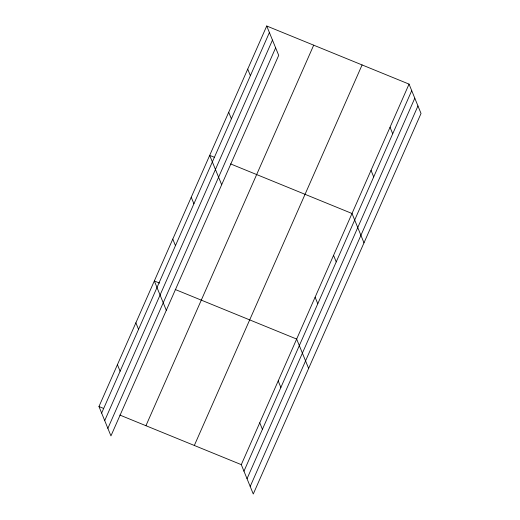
<?xml version="1.0" encoding="UTF-8"?>
<svg xmlns="http://www.w3.org/2000/svg" width="520" height="520" viewBox="0 0 520 520"><rect width="100%" height="100%" fill="white"/><g stroke="black" fill="none" stroke-linecap="round" stroke-linejoin="round"><path stroke-width="0.78" d="M266.728 26L278.707 55.354L110.948 435.89L98.969 406.536L266.728 26L409.051 84.11L421.031 113.464L253.273 494L241.293 464.646L119.841 415.058M101.641 413.082L269.399 32.546M104.709 420.609L272.474 40.072M107.874 428.363L275.639 47.827M145.931 425.711L313.697 45.175M194.324 445.471L362.089 64.935M241.293 464.646L409.051 84.11M243.958 471.192L411.723 90.656M247.033 478.719L414.798 98.183M250.198 486.473L417.963 105.937M214.162 157.209L209.69 155.383L221.669 184.737M230.568 163.904L352.014 213.493L363.994 242.847M159.549 283.088L154.329 280.963L166.309 310.317M175.201 289.484L296.654 339.066L308.633 368.42M98.969 406.536L103.441 408.363M390.039 127.238L392.71 133.783M371.026 170.365L373.698 176.911M333.56 255.353L336.232 261.892M247.715 69.127L250.386 75.673M315.107 297.206L317.779 303.752M228.703 112.255L231.374 118.801M278.2 380.926L280.872 387.472M191.237 197.243L193.908 203.788M259.747 422.786L262.418 429.332M172.783 239.103L175.455 245.648M135.876 322.822L138.548 329.361M117.423 364.676L120.094 371.222"/></g></svg>
